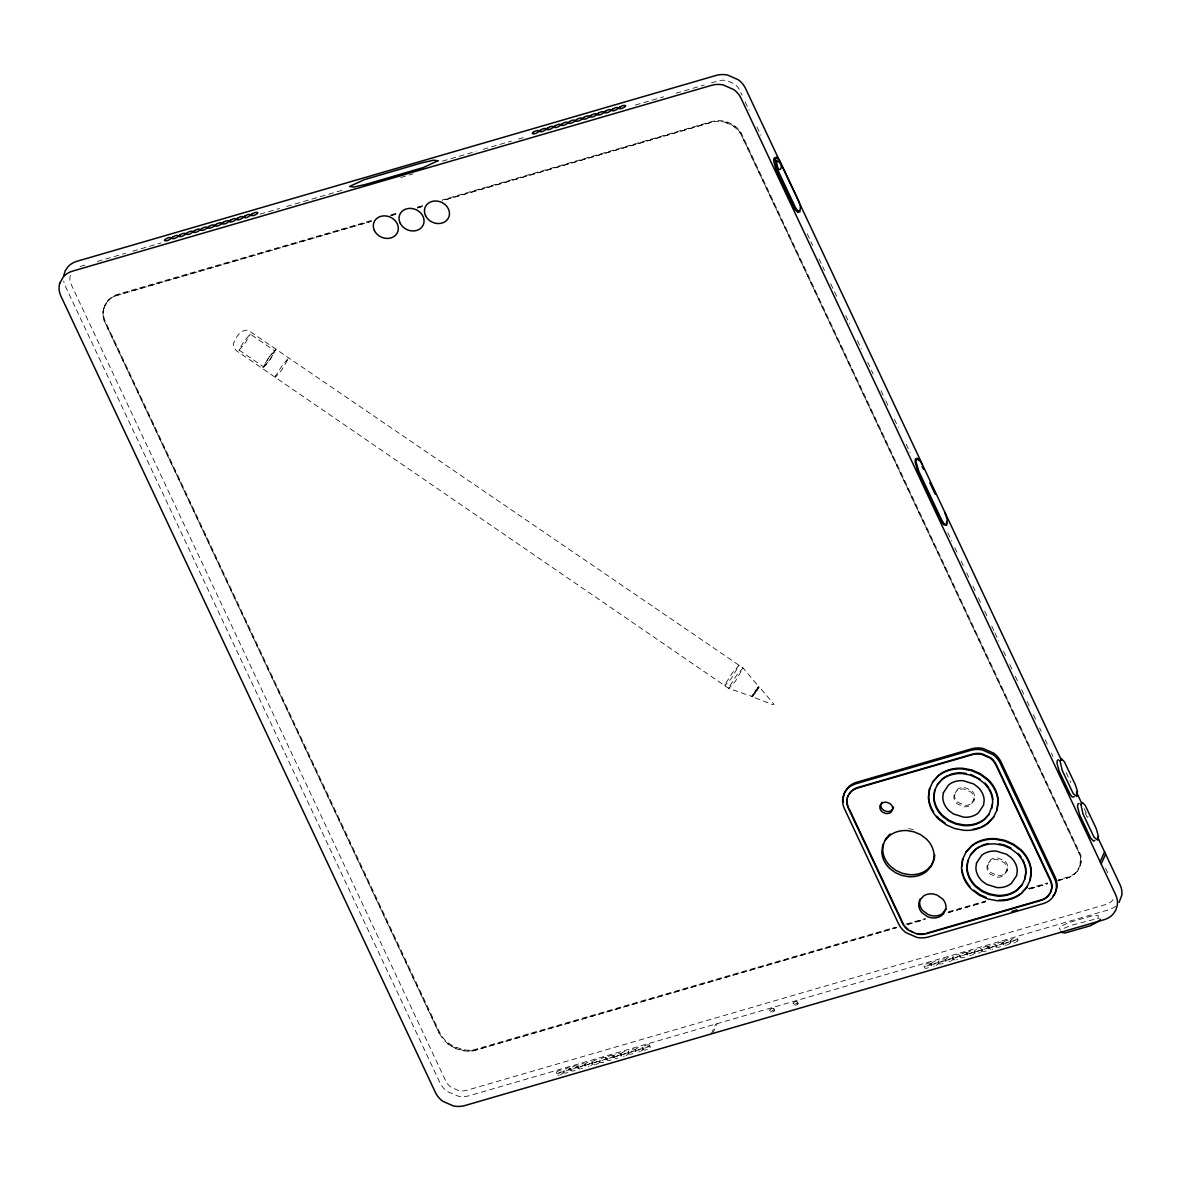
<?xml version="1.0" encoding="UTF-8"?>
<svg xmlns="http://www.w3.org/2000/svg" width="1181" height="1181" viewBox="0 0 1181 1181"><rect width="100%" height="100%" fill="white"/><g stroke="black" fill="none" stroke-linecap="round" stroke-linejoin="round"><path stroke-width="0.75" stroke-dasharray="5 3.75" d="M1080.895 862.809L1080.512 855.9L740.827 133.615C736.693 126.707 728.987 122.352 721.06 121.466A24.343 20.8 24.3 0 0 711.479 122.278L442.181 200.578M954.159 794.828L953.849 797.116A9.906 8.474 24.3 0 0 956.935 803.641L964.124 806.785A10.629 9.079 24.3 0 0 971.225 804.719L974.738 797.131A9.906 8.474 24.3 0 0 971.668 790.606L964.478 787.447A10.629 9.079 24.3 0 0 957.378 789.528L954.528 795.61A9.906 8.474 24.3 0 0 957.614 802.135L964.803 805.28A10.629 9.079 24.3 0 0 971.904 803.213L973.469 801.486M987.257 865.215L986.962 867.489A9.906 8.474 24.3 0 0 990.032 874.029L997.236 877.173A10.629 9.079 24.3 0 0 1004.322 875.106L1007.851 867.518A9.906 8.474 24.3 0 0 1004.765 860.993L997.576 857.834A10.629 9.079 24.3 0 0 990.475 859.916L987.641 865.983A9.906 8.474 24.3 0 0 990.711 872.508L997.915 875.667A10.629 9.079 24.3 0 0 1005.001 873.6L1006.581 871.873M70.373 275.365L69.989 277.151A15.84 13.537 24.3 0 0 71.2 284.518L445.783 1080.984A15.84 13.537 24.3 0 0 450.965 1087.199L458.7 1090.594A16.844 14.393 24.3 0 0 466.938 1090.27L1105.859 904.498A16.844 14.393 24.3 0 0 1112.399 900.527L1114.436 897.486M103.78 308.256L103.072 311.267A24.343 20.8 24.3 0 0 104.947 322.59L439.273 1033.464L105.065 322.31A24.343 20.8 24.3 0 1 103.205 311.002M104.12 307.518L103.529 310.263A24.343 20.8 24.3 0 0 105.389 321.586L439.716 1032.46A28.196 24.092 24.3 0 0 447.894 1042.72L453.666 1046.469L463.513 1049.732A29.968 25.613 24.3 0 0 473.684 1049.82L895.36 927.218M1080.084 866.013L1080.394 856.166L740.708 133.881C736.575 126.972 728.869 122.617 720.941 121.732M1080.202 865.747L1081.235 862.071L1080.851 855.162L741.166 132.877C737.018 125.968 729.327 121.613 721.399 120.713A24.343 20.8 24.3 0 0 711.818 121.54L442.506 199.84M755.19 691.771L752.4 696.805L772.787 704.673L773.998 704.23L759.28 686.929L753.788 693.395L756.563 689.409L757.183 690.162L754.452 693.867L755.574 691.83M756.578 689.483L755.427 691.446M103.662 308.521L108.239 300.21A25.893 22.114 24.3 0 1 118.277 294.113L371.646 220.448M1080.541 865.009L1075.611 872.611A24.668 21.081 24.3 0 1 1067.225 877.247L1058.368 879.815M105.109 304.89L104.651 305.894L106.157 303.177M371.306 221.187L117.82 295.117L371.188 221.452M711.479 122.278L442.063 200.844M447.451 1043.724L456.383 1048.89L463.055 1050.736A29.968 25.613 24.3 0 0 473.227 1050.824L896.807 927.439M711.228 1033.936L715.686 1024.075M712.748 1033.493L717.207 1023.632M974.443 799.404L973.764 800.91L974.059 798.636A9.906 8.474 24.3 0 0 970.989 792.111L963.785 788.952A10.629 9.079 24.3 0 0 956.699 791.034L955.119 792.761M1007.541 869.792L1006.862 871.298L1007.172 869.024A9.906 8.474 24.3 0 0 1004.086 862.499L996.897 859.34A10.629 9.079 24.3 0 0 989.796 861.421L988.231 863.134M1057.91 880.819L1066.886 877.985A24.668 21.081 24.3 0 0 1075.271 873.35M1077.249 871.342L1079.021 868.537M268.19 358.581C255.022 379.19 274.095 355.85 274.745 350.846L250.224 334.061L243.67 341.811L239.108 350.093L263.629 366.863M755.825 691.505L758.615 686.456L743.1 668.033L249.929 331.418L246.475 330.163C239.3 330.547 235.521 338.297 233.321 344.202L234.089 347.996L236.48 350.742L728.854 688.523L751.736 696.347L757.257 689.955M1097.946 917.873L1098.315 915.482L1094.167 915.305L1068.82 922.568L1061.084 926.317L1059.224 928.355L1060.479 930.111M269.696 356.175L262.462 368.516L270.464 359.054L275.896 349.192L269.652 356.544M106.039 303.443L107.914 300.948A25.893 22.114 24.3 0 1 117.938 294.851M271.069 354.669L274.745 350.846M1077.367 871.076L1075.153 873.615A24.668 21.081 24.3 0 1 1066.768 878.251M980.835 952.034L981.396 951.591A2.48 0.915 -25.2 0 0 981.883 950.513L980.983 948.609L979.536 948.373A4.503 1.653 -25.2 0 0 977.012 949.111L974.886 950.395A2.48 0.915 -25.2 0 0 974.399 951.473L975.299 953.377L976.746 953.613A4.503 1.653 -25.2 0 0 979.27 952.875L980.112 952.477M590.662 1065.705L591.947 1064.834A2.48 0.915 -25.2 0 0 592.434 1063.741L591.533 1061.852L590.087 1061.601A4.503 1.653 -25.2 0 0 587.562 1062.354L585.436 1063.638A2.48 0.915 -25.2 0 0 584.949 1064.716L585.85 1066.62L587.297 1066.856A4.503 1.653 -25.2 0 0 588.95 1066.458M641.15 1051.031L642.449 1050.145A2.48 0.915 -25.2 0 0 642.922 1049.068L642.036 1047.163L640.589 1046.927A4.503 1.653 -25.2 0 0 638.05 1047.665L635.924 1048.949A2.48 0.915 -25.2 0 0 635.452 1050.027L636.352 1051.931L637.799 1052.168A4.503 1.653 -25.2 0 0 640.323 1051.43M951.251 960.862L952.55 959.976A2.48 0.915 -25.2 0 0 953.023 958.898L952.137 956.994L950.675 956.758A4.503 1.653 -25.2 0 0 948.151 957.496L946.025 958.795A2.48 0.915 -25.2 0 0 945.553 959.873L946.439 961.762L947.885 962.013A4.503 1.653 -25.2 0 0 950.425 961.26M1016.177 941.98L1017.476 941.095A2.48 0.915 -25.2 0 0 1017.948 940.017L1017.062 938.127L1015.601 937.876A4.503 1.653 -25.2 0 0 1013.077 938.615L1010.951 939.914A2.48 0.915 -25.2 0 0 1010.478 940.991L1011.364 942.881L1012.811 943.132A4.503 1.653 -25.2 0 0 1015.35 942.394M1064.111 928.266L1070.252 925.594L1098.788 918.183M239.108 350.093L245.648 342.342L250.224 334.061M758.615 686.456L751.736 696.347M752.4 696.805L759.28 686.929M625.9 1055.622L628.026 1054.338A2.48 0.915 -25.2 0 0 628.499 1053.26L627.613 1051.356L626.151 1051.12A4.503 1.653 -25.2 0 0 623.627 1051.858L621.501 1053.142A2.48 0.915 -25.2 0 0 621.029 1054.234L621.915 1056.124L623.376 1056.36A4.503 1.653 -25.2 0 0 624.159 1056.213M935.987 965.468L938.113 964.168A2.48 0.915 -25.2 0 0 938.6 963.091L937.699 961.201L936.253 960.95A4.503 1.653 -25.2 0 0 933.728 961.688L931.602 962.987A2.48 0.915 -25.2 0 0 931.115 964.065L932.016 965.955L933.462 966.206A4.503 1.653 -25.2 0 0 934.26 966.058M972.066 954.971L974.192 953.687A2.48 0.915 -25.2 0 0 974.665 952.609L973.779 950.705L972.317 950.469A4.503 1.653 -25.2 0 0 969.793 951.207L967.667 952.491A2.48 0.915 -25.2 0 0 967.195 953.569L968.08 955.473L969.527 955.709A4.503 1.653 -25.2 0 0 971.181 955.311M84.899 265.09L79.585 266.64A16.844 14.393 24.3 0 0 77.71 267.319M97.285 261.488L125.599 253.265M132.685 251.199L161 242.961M260.115 214.145L279.587 208.491M286.658 206.424L343.302 189.964M442.417 161.147L476.046 151.36M483.118 149.308L511.432 141.07M518.518 139.018L525.604 136.952M635.334 105.05L663.648 96.812M676.034 93.21L704.348 84.988M711.434 82.921L718.506 80.869A16.844 14.393 24.3 0 1 726.758 80.529L734.493 83.94A15.84 13.537 24.3 0 1 739.675 90.155L742.022 95.159M400.743 177.519L412.951 173.961M391.132 214.78L396.447 213.23M417.705 207.044L423.019 205.509M390.793 215.518L397.879 213.451M417.365 207.782L422.68 206.247M390.675 215.783L397.761 213.717M417.247 208.048L422.562 206.513M905.989 924.118L925.491 918.464M948.52 911.762L985.722 900.941M1028.252 888.584L1047.739 882.916M907.436 924.354L925.151 919.202M948.181 912.5L985.397 901.679M1029.684 888.806L1047.399 883.654M1058.028 880.554L1066.886 877.985M473.227 1050.824L896.689 927.705M907.318 924.62L925.033 919.468M948.063 912.765L985.279 901.944M1029.566 889.072L1047.281 883.919M955.104 959.917L953.658 959.666L952.757 957.776A2.48 0.915 -25.2 0 1 953.244 956.684L955.37 955.399A4.503 1.653 -25.2 0 1 957.894 954.661L959.341 954.898L960.242 956.802A2.48 0.915 -25.2 0 1 959.754 957.88L957.629 959.164A4.503 1.653 -25.2 0 1 956.758 959.503M940.681 964.109L939.22 963.858L938.334 961.969A2.48 0.915 -25.2 0 1 938.806 960.891L940.932 959.592A4.503 1.653 -25.2 0 1 943.471 958.854L944.918 959.105L945.804 960.994A2.48 0.915 -25.2 0 1 945.331 962.072L943.206 963.371A4.503 1.653 -25.2 0 1 941.464 963.962M630.58 1054.264L629.133 1054.028L628.233 1052.123A2.48 0.915 -25.2 0 1 628.72 1051.046L630.846 1049.761A4.503 1.653 -25.2 0 1 633.37 1049.023L634.817 1049.259L635.718 1051.164A2.48 0.915 -25.2 0 1 635.23 1052.241L633.105 1053.526A4.503 1.653 -25.2 0 1 631.377 1054.116M580.078 1068.953L578.631 1068.716L577.745 1066.812A2.48 0.915 -25.2 0 1 578.218 1065.734L580.343 1064.45A4.503 1.653 -25.2 0 1 582.868 1063.712L584.329 1063.948L585.215 1065.838A2.48 0.915 -25.2 0 1 584.743 1066.93L582.617 1068.215A4.503 1.653 -25.2 0 1 580.875 1068.805M990.505 949.45L988.837 947.28A2.48 0.915 -25.2 0 1 989.309 946.202L991.435 944.918A4.503 1.653 -25.2 0 1 993.959 944.18L995.421 944.416L996.306 946.306A2.48 0.915 -25.2 0 1 995.834 947.398L993.708 948.683A4.503 1.653 -25.2 0 1 991.966 949.273M615.493 1058.501L613.81 1056.331A2.48 0.915 -25.2 0 1 614.282 1055.238L616.408 1053.954A4.503 1.653 -25.2 0 1 618.947 1053.216L620.394 1053.452L621.28 1055.356A2.48 0.915 -25.2 0 1 620.807 1056.434L618.682 1057.718A4.503 1.653 -25.2 0 1 616.157 1058.471M908.425 828.604L913.503 829.579M1017.948 940.017L1016.501 939.781A4.503 1.653 -25.2 0 0 1013.977 940.519L1011.851 941.803A2.48 0.915 -25.2 0 0 1011.364 942.881M1007.26 944.83A4.503 1.653 -25.2 0 0 1008.131 944.49L1010.257 943.206A2.48 0.915 -25.2 0 0 1010.729 942.113L1009.844 940.224L1008.397 939.973A4.503 1.653 -25.2 0 0 1005.858 940.726L1003.732 942.01A2.48 0.915 -25.2 0 0 1003.26 943.088L1004.16 944.992L1005.607 945.228A4.503 1.653 -25.2 0 0 1006.389 945.08M1010.478 940.991L1011.925 941.227A4.503 1.653 -25.2 0 0 1014.449 940.489L1016.575 939.205A2.48 0.915 -25.2 0 0 1017.062 938.127M1010.729 942.113L1009.283 941.877A4.503 1.653 -25.2 0 0 1006.758 942.615L1004.632 943.899A2.48 0.915 -25.2 0 0 1004.16 944.992M1002.625 942.32L1001.178 942.084A4.503 1.653 -25.2 0 0 998.654 942.822L996.528 944.106A2.48 0.915 -25.2 0 0 996.041 945.184L996.941 947.088L998.388 947.324A4.503 1.653 -25.2 0 0 1000.912 946.586L1003.038 945.302A2.48 0.915 -25.2 0 0 1003.525 944.21L1002.625 942.32A2.48 0.915 -25.2 0 1 1002.152 943.398L1000.027 944.682A4.503 1.653 -25.2 0 1 997.502 945.42L996.041 945.184M1003.26 943.088L1004.706 943.324A4.503 1.653 -25.2 0 0 1007.245 942.586L1009.371 941.301A2.48 0.915 -25.2 0 0 1009.844 940.224M1003.525 944.21L1002.064 943.973A4.503 1.653 -25.2 0 0 999.539 944.711L997.414 945.996A2.48 0.915 -25.2 0 0 996.941 947.088M996.306 946.306L994.86 946.07A4.503 1.653 -25.2 0 0 992.32 946.808L990.209 948.092A2.48 0.915 -25.2 0 0 989.722 949.184M988.202 946.512L986.755 946.276A4.503 1.653 -25.2 0 0 984.216 947.014L982.09 948.299A2.48 0.915 -25.2 0 0 981.618 949.376L982.518 951.281L983.965 951.517A4.503 1.653 -25.2 0 0 986.489 950.779L988.615 949.494A2.48 0.915 -25.2 0 0 989.088 948.417L988.202 946.512A2.48 0.915 -25.2 0 1 987.729 947.59L985.604 948.889A4.503 1.653 -25.2 0 1 983.064 949.627L981.618 949.376M988.837 947.28L990.283 947.531A4.503 1.653 -25.2 0 0 992.808 946.778L994.933 945.494A2.48 0.915 -25.2 0 0 995.421 944.416M989.088 948.417L987.641 948.166A4.503 1.653 -25.2 0 0 985.116 948.904L982.991 950.203A2.48 0.915 -25.2 0 0 982.518 951.281M981.883 950.513L980.422 950.262A4.503 1.653 -25.2 0 0 977.898 951L975.772 952.299A2.48 0.915 -25.2 0 0 975.299 953.377M974.399 951.473L975.86 951.724A4.503 1.653 -25.2 0 0 978.385 950.985L980.51 949.686A2.48 0.915 -25.2 0 0 980.983 948.609M974.665 952.609L973.218 952.358A4.503 1.653 -25.2 0 0 970.679 953.111L968.568 954.396A2.48 0.915 -25.2 0 0 968.08 955.473M966.56 952.801L965.113 952.565A4.503 1.653 -25.2 0 0 962.574 953.303L960.448 954.588A2.48 0.915 -25.2 0 0 959.976 955.68L960.876 957.57L962.323 957.806A4.503 1.653 -25.2 0 0 964.847 957.068L966.973 955.783A2.48 0.915 -25.2 0 0 967.446 954.706L966.56 952.801A2.48 0.915 -25.2 0 1 966.088 953.894L963.962 955.178A4.503 1.653 -25.2 0 1 961.423 955.916L959.976 955.68M967.195 953.569L968.641 953.82A4.503 1.653 -25.2 0 0 971.166 953.082L973.292 951.783A2.48 0.915 -25.2 0 0 973.779 950.705M967.446 954.706L965.999 954.455A4.503 1.653 -25.2 0 0 963.475 955.208L961.349 956.492A2.48 0.915 -25.2 0 0 960.876 957.57M960.242 956.802L958.78 956.566A4.503 1.653 -25.2 0 0 956.256 957.304L954.13 958.588A2.48 0.915 -25.2 0 0 953.658 959.666M952.757 957.776L954.218 958.012A4.503 1.653 -25.2 0 0 956.743 957.274L958.869 955.99A2.48 0.915 -25.2 0 0 959.341 954.898M953.023 958.898L951.576 958.662A4.503 1.653 -25.2 0 0 949.037 959.4L946.911 960.684A2.48 0.915 -25.2 0 0 946.439 961.762M945.553 959.873L947 960.109A4.503 1.653 -25.2 0 0 949.524 959.371L951.65 958.086A2.48 0.915 -25.2 0 0 952.137 956.994M945.804 960.994L944.357 960.758A4.503 1.653 -25.2 0 0 941.833 961.496L939.707 962.781A2.48 0.915 -25.2 0 0 939.235 963.858M938.334 961.969L939.781 962.205A4.503 1.653 -25.2 0 0 942.32 961.467L944.446 960.183A2.48 0.915 -25.2 0 0 944.918 959.105M938.6 963.091L937.138 962.855A4.503 1.653 -25.2 0 0 934.614 963.593L932.488 964.877A2.48 0.915 -25.2 0 0 932.016 965.955M930.495 963.297L929.034 963.046A4.503 1.653 -25.2 0 0 926.509 963.799L924.383 965.084A2.48 0.915 -25.2 0 0 923.911 966.161L924.797 968.066L926.244 968.302A4.503 1.653 -25.2 0 0 928.783 967.564L930.908 966.265A2.48 0.915 -25.2 0 0 931.381 965.187L930.495 963.297A2.48 0.915 -25.2 0 1 930.008 964.375L927.882 965.659A4.503 1.653 -25.2 0 1 925.358 966.398L923.911 966.161M931.115 964.065L932.577 964.301A4.503 1.653 -25.2 0 0 935.101 963.563L937.227 962.279A2.48 0.915 -25.2 0 0 937.699 961.201M931.381 965.187L929.934 964.951A4.503 1.653 -25.2 0 0 927.395 965.689L925.269 966.973A2.48 0.915 -25.2 0 0 924.797 968.066M649.255 1045.067L647.793 1044.831A4.503 1.653 -25.2 0 0 645.269 1045.569L643.143 1046.853A2.48 0.915 -25.2 0 0 642.671 1047.931L643.556 1049.835L645.018 1050.071A4.503 1.653 -25.2 0 0 647.542 1049.333L649.668 1048.049A2.48 0.915 -25.2 0 0 650.14 1046.971L649.255 1045.067A2.48 0.915 -25.2 0 1 648.768 1046.145L646.642 1047.444A4.503 1.653 -25.2 0 1 644.117 1048.182L642.671 1047.931M650.14 1046.971L648.694 1046.72A4.503 1.653 -25.2 0 0 646.169 1047.458L644.044 1048.758A2.48 0.915 -25.2 0 0 643.556 1049.835M642.922 1049.068L641.475 1048.817A4.503 1.653 -25.2 0 0 638.951 1049.555L636.825 1050.854A2.48 0.915 -25.2 0 0 636.352 1051.931M635.452 1050.027L636.899 1050.278A4.503 1.653 -25.2 0 0 639.438 1049.54L641.563 1048.241A2.48 0.915 -25.2 0 0 642.036 1047.163M635.718 1051.164L634.256 1050.913A4.503 1.653 -25.2 0 0 631.732 1051.666L629.606 1052.95A2.48 0.915 -25.2 0 0 629.133 1054.028M628.233 1052.123L629.694 1052.374A4.503 1.653 -25.2 0 0 632.219 1051.636L634.345 1050.337A2.48 0.915 -25.2 0 0 634.817 1049.259M628.499 1053.26L627.052 1053.009A4.503 1.653 -25.2 0 0 624.528 1053.762L622.402 1055.046A2.48 0.915 -25.2 0 0 621.915 1056.124M621.029 1054.234L622.476 1054.471A4.503 1.653 -25.2 0 0 625 1053.732L627.126 1052.448A2.48 0.915 -25.2 0 0 627.613 1051.356M621.28 1055.356L619.833 1055.12A4.503 1.653 -25.2 0 0 617.309 1055.858L615.183 1057.143A2.48 0.915 -25.2 0 0 614.711 1058.22M613.175 1055.563L611.728 1055.312A4.503 1.653 -25.2 0 0 609.204 1056.05L607.078 1057.349A2.48 0.915 -25.2 0 0 606.591 1058.427L607.492 1060.317L608.938 1060.568A4.503 1.653 -25.2 0 0 611.463 1059.815L613.589 1058.53A2.48 0.915 -25.2 0 0 614.076 1057.453L613.175 1055.563A2.48 0.915 -25.2 0 1 612.703 1056.641L610.577 1057.925A4.503 1.653 -25.2 0 1 608.053 1058.663L606.591 1058.427M613.81 1056.331L615.257 1056.567A4.503 1.653 -25.2 0 0 617.796 1055.829L619.922 1054.544A2.48 0.915 -25.2 0 0 620.394 1053.452M614.076 1057.453L612.614 1057.216A4.503 1.653 -25.2 0 0 610.09 1057.955L607.964 1059.239A2.48 0.915 -25.2 0 0 607.492 1060.317M605.971 1057.659L604.51 1057.408A4.503 1.653 -25.2 0 0 601.985 1058.146L599.859 1059.446A2.48 0.915 -25.2 0 0 599.387 1060.523L600.273 1062.413L601.72 1062.664A4.503 1.653 -25.2 0 0 604.259 1061.926L606.384 1060.627A2.48 0.915 -25.2 0 0 606.857 1059.549L605.971 1057.659A2.48 0.915 -25.2 0 1 605.484 1058.737L603.358 1060.021A4.503 1.653 -25.2 0 1 600.834 1060.759L599.387 1060.523M606.857 1059.549L605.41 1059.313A4.503 1.653 -25.2 0 0 602.886 1060.051L600.76 1061.335A2.48 0.915 -25.2 0 0 600.273 1062.413M596.169 1064.361A4.503 1.653 -25.2 0 0 597.04 1064.022L599.166 1062.723A2.48 0.915 -25.2 0 0 599.638 1061.645L598.752 1059.756L597.306 1059.505A4.503 1.653 -25.2 0 0 594.766 1060.243L592.641 1061.542A2.48 0.915 -25.2 0 0 592.168 1062.62L593.069 1064.509L594.515 1064.76A4.503 1.653 -25.2 0 0 595.298 1064.612M599.638 1061.645L598.191 1061.409A4.503 1.653 -25.2 0 0 595.667 1062.147L593.541 1063.431A2.48 0.915 -25.2 0 0 593.069 1064.509M592.168 1062.62L593.615 1062.856A4.503 1.653 -25.2 0 0 596.154 1062.118L598.28 1060.833A2.48 0.915 -25.2 0 0 598.752 1059.756M592.434 1063.741L590.972 1063.505A4.503 1.653 -25.2 0 0 588.448 1064.243L586.322 1065.528A2.48 0.915 -25.2 0 0 585.85 1066.62M584.949 1064.716L586.411 1064.952A4.503 1.653 -25.2 0 0 588.935 1064.214L591.061 1062.93A2.48 0.915 -25.2 0 0 591.533 1061.852M585.215 1065.838L583.768 1065.602A4.503 1.653 -25.2 0 0 581.244 1066.34L579.118 1067.624A2.48 0.915 -25.2 0 0 578.631 1068.716M577.11 1066.044L575.664 1065.808A4.503 1.653 -25.2 0 0 573.125 1066.546L570.999 1067.831A2.48 0.915 -25.2 0 0 570.526 1068.908L571.427 1070.813L572.874 1071.049A4.503 1.653 -25.2 0 0 575.398 1070.311L577.524 1069.026A2.48 0.915 -25.2 0 0 577.996 1067.934L577.11 1066.044A2.48 0.915 -25.2 0 1 576.638 1067.122L574.512 1068.406A4.503 1.653 -25.2 0 1 571.973 1069.159L570.526 1068.908M577.745 1066.812L579.192 1067.048A4.503 1.653 -25.2 0 0 581.716 1066.31L583.842 1065.026A2.48 0.915 -25.2 0 0 584.329 1063.948M577.996 1067.934L576.549 1067.698A4.503 1.653 -25.2 0 0 574.025 1068.436L571.899 1069.72A2.48 0.915 -25.2 0 0 571.427 1070.813M569.892 1068.141L568.445 1067.904A4.503 1.653 -25.2 0 0 565.92 1068.643L563.795 1069.927A2.48 0.915 -25.2 0 0 563.307 1071.005L564.208 1072.909L565.655 1073.145A4.503 1.653 -25.2 0 0 568.179 1072.407L570.305 1071.123A2.48 0.915 -25.2 0 0 570.792 1070.045L569.892 1068.141A2.48 0.915 -25.2 0 1 569.419 1069.218L567.293 1070.517A4.503 1.653 -25.2 0 1 564.769 1071.256L563.307 1071.005M570.792 1070.045L569.331 1069.794A4.503 1.653 -25.2 0 0 566.806 1070.532L564.68 1071.831A2.48 0.915 -25.2 0 0 564.208 1072.909M560.089 1074.843A4.503 1.653 -25.2 0 0 560.975 1074.503L563.101 1073.219A2.48 0.915 -25.2 0 0 563.573 1072.141L562.687 1070.237L561.226 1070.001A4.503 1.653 -25.2 0 0 558.702 1070.739L556.576 1072.023A2.48 0.915 -25.2 0 0 556.103 1073.101L556.989 1075.005L558.436 1075.241A4.503 1.653 -25.2 0 0 559.233 1075.094M563.573 1072.141L562.126 1071.89A4.503 1.653 -25.2 0 0 559.587 1072.628L557.476 1073.928A2.48 0.915 -25.2 0 0 556.989 1075.005M556.103 1073.101L557.55 1073.352A4.503 1.653 -25.2 0 0 560.074 1072.614L562.2 1071.315A2.48 0.915 -25.2 0 0 562.687 1070.237M797.293 1001.606L796.437 1001.414A2.849 1.048 -25.2 0 0 794.843 1001.857L793.056 1003.171L794.828 1005.459A2.849 1.048 -25.2 0 0 796.422 1005.016C799.567 1004.337 797.603 1000.13 795.536 1003.127A2.849 1.048 -25.2 0 1 793.942 1003.555L793.086 1003.363M798.194 1003.496L797.323 1003.304A2.849 1.048 -25.2 0 0 795.743 1003.747L793.972 1005.267M773.85 1008.456L772.994 1008.264A2.849 1.048 -25.2 0 0 771.4 1008.707L769.628 1010.021L771.4 1012.309A2.849 1.048 -25.2 0 0 772.979 1011.866C776.138 1011.187 774.16 1006.98 772.094 1009.976A2.849 1.048 -25.2 0 1 770.499 1010.405L769.643 1010.213M774.751 1010.346L773.895 1010.154A2.849 1.048 -25.2 0 0 772.3 1010.596L770.529 1012.117M1084.202 808.557L1088.114 816.898M1066.207 772.669L1070.857 782.575M1085.206 813.074L1087.524 818.02M745.167 101.846L749.094 110.187M756.947 126.884L760.874 135.239M807.199 233.749L812.705 245.441M818.979 258.801L824.471 270.479M830.76 283.839L837.831 298.867M845.685 315.563L849.611 323.919M857.465 340.615L861.392 348.956M867.666 362.316L873.172 374.008M881.011 390.704L884.938 399.06M885.735 400.728L888.082 405.733M894.371 419.093L898.298 427.433M906.152 444.145L910.079 452.485M947.767 532.631L951.694 540.987M954.838 547.659L957.186 552.678M961.113 561.019L963.475 566.024M966.619 572.711L968.966 577.716M972.893 586.071L975.255 591.076M978.399 597.748L980.747 602.768M984.674 611.108L987.036 616.128M991.745 626.137L994.092 631.156M994.889 632.824L998.816 641.165M1003.525 651.189L1005.872 656.193M1009.799 664.549L1012.161 669.553M1015.306 676.226L1017.653 681.245M1021.58 689.586L1023.942 694.605M1027.086 701.278L1029.433 706.282M1033.36 714.638L1035.722 719.642M1039.649 727.998L1041.214 731.334M1045.141 739.69L1047.503 744.694M1051.43 753.035L1052.994 756.386M1105.608 868.256L1107.97 873.261M1115.617 906.152A23.531 20.107 24.3 0 1 1108.398 909.887L469.477 1095.658A23.531 20.107 24.3 0 1 457.962 1096.116L447.156 1091.377A22.129 18.911 24.3 0 1 439.923 1082.697L65.354 286.215A22.129 18.911 24.3 0 1 63.744 281.108M473.345 1050.559A29.968 25.613 24.3 0 1 463.188 1050.47L453.327 1047.207L447.569 1043.458A28.196 24.092 24.3 0 1 439.391 1033.198M107.796 301.214A25.893 22.114 24.3 0 1 117.82 295.117M275.586 375.927L275.321 377.315L281.536 370.332L288.755 357.991L282.539 364.973L275.586 375.927M725.119 684.301L724.839 685.777L731.438 678.381L739.099 665.287L732.515 672.683L725.119 684.301M729.12 687.047L728.854 688.523L735.438 681.127L743.1 668.033L736.516 675.429L729.12 687.047"/><path stroke-width="1.5" d="M883.536 843.765L882.753 849.656A25.598 21.878 24.3 0 0 890.71 866.529L896.187 870.589L902.52 873.364L909.296 874.663A27.443 23.443 24.3 0 0 927.631 869.305L931.691 864.846L934.186 859.488L934.776 855.074M929.727 788.495L928.694 796.348A34.101 29.141 24.3 0 0 933.64 812.026M934.88 790.059L933.994 796.717A28.92 24.712 24.3 0 0 942.984 815.761L949.17 820.352L956.33 823.482L963.976 824.943A30.986 26.484 24.3 0 0 984.674 818.905L989.265 813.871M961.792 866.721L962.84 858.882M967.977 860.447L967.091 867.09A28.92 24.712 24.3 0 0 976.082 886.134L982.267 890.74L989.427 893.869L997.074 895.331A30.986 26.484 24.3 0 0 1017.771 889.278L1022.362 884.244M991.774 808.498L992.66 801.84A28.92 24.712 24.3 0 0 983.67 782.796L977.484 778.205L970.324 775.076L962.677 773.599A30.986 26.484 24.3 0 0 941.98 779.652L937.389 784.686M992.527 804.482L988.955 814.55L984.363 819.584A30.986 26.484 24.3 0 1 963.666 825.622L956.02 824.161L948.86 821.031L942.674 816.44A28.92 24.712 24.3 0 1 933.684 797.396L934.57 790.739L937.699 784.007M996.912 810.092L997.945 802.239A34.101 29.141 24.3 0 0 987.346 779.785L980.053 774.367L971.609 770.662L962.589 768.949A36.552 31.237 24.3 0 0 938.172 776.079L932.769 782.014M1024.887 878.885L1025.758 872.228A28.92 24.712 24.3 0 0 1016.782 853.184L1010.596 848.593L1003.437 845.448L995.79 843.987A30.986 26.484 24.3 0 0 975.078 850.04L970.502 855.074M1026.068 871.548L1025.182 878.206L1022.052 884.923L1017.476 889.957A30.986 26.484 24.3 0 1 996.764 896.01L989.117 894.548L981.957 891.419L975.772 886.813A28.92 24.712 24.3 0 1 966.796 867.769L967.667 861.126L970.797 854.394L975.388 849.36A30.986 26.484 24.3 0 1 979.802 846.452M1030.009 880.465L1031.043 872.626A34.101 29.141 24.3 0 0 1020.458 850.172L1013.15 844.755L1004.721 841.049L995.701 839.322A36.552 31.237 24.3 0 0 971.284 846.452L965.866 852.387M1100.042 919.925L1100.175 919.113M63.656 275.926L65.088 271.054L67.937 266.788A23.531 20.107 24.3 0 1 77.06 261.252L715.981 75.481A23.531 20.107 24.3 0 1 727.481 75.008L738.302 79.762A22.129 18.911 24.3 0 1 745.536 88.442L1061.468 760.224M847.574 797.219L846.91 799.758A17.73 15.146 24.3 0 0 848.268 807.996L902.402 923.084A18.099 15.471 24.3 0 0 908.307 930.185L917.15 934.068A19.25 16.445 24.3 0 0 926.568 933.699L1040.845 900.468A18.866 16.121 24.3 0 0 1048.167 896.025L1050.691 892.083M1051.164 890.71L1051.592 888.702A17.73 15.146 24.3 0 0 1050.234 880.465L995.967 765.052A17.73 15.146 24.3 0 0 990.165 758.099L981.5 754.29A18.866 16.121 24.3 0 0 972.288 754.659L857.657 787.993A18.866 16.121 24.3 0 0 850.35 792.436L849.065 794.06M1055.74 891.522L1056.272 889.027A22.129 18.911 24.3 0 0 1054.574 878.738L1000.292 763.339A22.129 18.911 24.3 0 0 993.073 754.659L982.252 749.905A23.531 20.107 24.3 0 0 970.752 750.363L856.122 783.697A23.531 20.107 24.3 0 0 846.998 789.233L844.149 793.484L842.717 798.371A22.129 18.911 24.3 0 0 844.415 808.66L898.534 923.749A22.498 19.221 24.3 0 0 905.886 932.577L916.884 937.404A23.93 20.446 24.3 0 0 928.576 936.932L1042.867 903.701A23.531 20.107 24.3 0 0 1051.991 898.165L1054.84 893.914L1056.936 887.551A22.129 18.911 24.3 0 0 1055.238 877.262L1000.971 761.863A22.129 18.911 24.3 0 0 993.738 753.183L982.917 748.429A23.531 20.107 24.3 0 0 971.417 748.887L856.786 782.221A23.531 20.107 24.3 0 0 847.663 787.757L844.814 792.008L843.382 796.895A22.129 18.911 24.3 0 0 843.47 802.061M799.375 210.528L797.854 212.403L795.02 209.524L775.887 169.075L773.658 160.956L773.983 158.254L775.223 157.516M893.559 806.963L892.423 809.605A6.717 5.743 24.3 0 1 886.606 811.45L883.491 810.166A6.304 5.388 24.3 0 1 880.805 804.807L881.941 802.165M920.457 898.608L919.689 901.59A13.39 11.441 24.3 0 0 922.804 910.654L928.576 914.758L932.06 915.747A14.334 12.253 24.3 0 0 942.025 913.902L946.084 909.178M847.338 797.751L848.298 795.315M1050.44 892.615L1051.828 888.171A17.73 15.146 24.3 0 0 1050.47 879.934L996.203 764.52A17.73 15.146 24.3 0 0 990.416 757.567L981.736 753.758A18.866 16.121 24.3 0 0 972.524 754.128L857.893 787.461A18.866 16.121 24.3 0 0 850.586 791.905L848.061 795.846M1100.131 861.761L1104.575 851.9M1101.164 863.975L1105.623 854.114M1055.504 892.437L1052.655 896.689M1119.116 902.314L1121.802 895.213A22.129 18.911 24.3 0 0 1120.105 884.923L1097.518 836.901M1049.673 893.869L1048.403 895.493A18.866 16.121 24.3 0 1 1041.096 899.937L926.805 933.167M1074.326 796.703L1072.2 796.983L1070.237 794.562L1059.195 771.311L1056.98 763.192L1057.29 760.49L1058.545 759.752M1094.876 840.4L1093.621 841.138L1090.786 838.259L1079.744 815.008L1077.53 806.889L1077.84 804.187L1079.094 803.449M946.335 524.969L943.914 524.866L941.582 521.722L918.006 471.854L915.127 462.155L915.378 459.129L916.766 458.538M890.09 833.948L886.03 838.407L882.62 845.773L881.853 851.663A25.598 21.878 24.3 0 0 889.795 868.537L895.272 872.597L901.62 875.372L908.396 876.671A27.443 23.443 24.3 0 0 926.716 871.312L930.776 866.854L933.285 861.495L934.053 855.605A25.598 21.878 24.3 0 0 926.111 838.746L920.634 834.687L914.286 831.911L907.525 830.612A27.443 23.443 24.3 0 0 889.19 835.956L885.13 840.414M938.851 782.752L942.29 778.973A30.986 26.484 24.3 0 1 948.313 775.297M993.871 816.573L988.467 822.507A36.552 31.237 24.3 0 1 981.352 826.833M1021.565 892.895L1026.968 886.961M1099.363 920.9L1090.462 925.712L1065.114 932.99L1060.523 932.208M1011.881 911.437L1017.151 909.901M962.987 772.92L966.043 773.511M999.156 843.898L1002.211 844.474M970.634 774.396L980.274 779.357M1003.732 844.769L1010.892 847.914M986.445 897.56L979.684 894.608L973.853 890.267M910.566 930.982L912.736 932.089M171.156 237.721L169.695 237.484A4.503 1.653 -25.2 0 0 167.171 238.222L165.045 239.507A2.48 0.915 -25.2 0 0 164.572 240.599L166.019 240.835A4.503 1.653 -25.2 0 0 168.543 240.097L170.669 238.813A2.48 0.915 -25.2 0 0 171.156 237.721M945.125 823.127L939.294 818.802A34.101 29.141 24.3 0 1 936.813 816.233M776.094 157.988L777.068 158.963M917.799 459.232L918.936 460.546M922.213 464.34L918.7 458.966L916.855 458.243L916.043 461.889L918.921 471.588L941.316 519.227L943.678 523.286L946.675 525.324L947.147 519.463L944.608 511.964M1076.363 791.89L1081.84 803.552M922.066 466.244L923.616 469.536M929.787 482.675L935.204 494.16M849.301 809.133L902.638 922.553A18.099 15.471 24.3 0 0 903.731 924.531M946.586 521.928L946.616 523.714M848.504 807.464A17.73 15.146 24.3 0 1 847.161 799.227M908.543 929.654A18.099 15.471 24.3 0 1 905.104 926.406M924.546 933.669A19.25 16.445 24.3 0 1 917.401 933.536M1018.155 853.568A28.92 24.712 24.3 0 1 1021.048 857.022M1022.805 859.798A28.92 24.712 24.3 0 1 1024.34 863.075M1024.931 864.743A28.92 24.712 24.3 0 1 1025.964 869.851M981.411 845.685A30.986 26.484 24.3 0 1 988.482 843.618M1020.266 893.899A36.552 31.237 24.3 0 1 998.964 900.114M969.911 886.621A34.101 29.141 24.3 0 1 963.681 876.332M963.135 874.752A34.101 29.141 24.3 0 1 962.043 869.939M979.772 827.482A36.552 31.237 24.3 0 1 973.026 829.269M949.996 774.633A30.986 26.484 24.3 0 1 961.452 772.846M985.057 783.18A28.92 24.712 24.3 0 1 988.763 787.86M989.708 789.425A28.92 24.712 24.3 0 1 992.867 799.463M775.002 159.007L777.187 168.691L795.374 207.354L798.282 211.576L799.877 211.93L800.482 206.69L798.489 200.445L779.357 160.026L776.522 157.147L775.002 159.007M1060.036 760.756L1062.221 770.44L1073.263 793.691L1076.821 796.466L1077.426 791.226L1075.433 784.981L1064.391 761.76L1061.557 758.881L1060.036 760.756M1080.851 804.364L1083.051 814.049L1094.093 837.299L1097.651 840.09L1098.492 836.724L1096.248 828.604L1085.221 805.368L1082.387 802.49L1080.851 804.364M929.432 789.144L928.399 796.998A34.101 29.141 24.3 0 0 938.998 819.452L946.291 824.869L954.735 828.56L963.755 830.287A36.552 31.237 24.3 0 0 988.172 823.157L993.575 817.222L997.207 809.443L998.24 801.589A34.101 29.141 24.3 0 0 987.641 779.135L980.348 773.717L971.904 770.012L962.884 768.3A36.552 31.237 24.3 0 0 938.467 775.43L933.064 781.364L929.432 789.144M943.398 792.702L942.792 797.382A20.298 17.346 24.3 0 0 949.096 810.742L953.436 813.96L963.829 817.193A21.745 18.586 24.3 0 0 978.355 812.941L983.552 805.162L984.172 800.497A20.298 17.346 24.3 0 0 977.868 787.137L973.528 783.904L963.135 780.685A21.745 18.586 24.3 0 0 948.609 784.922L943.398 792.702M962.545 859.532L961.511 867.371A34.101 29.141 24.3 0 0 972.096 889.839L979.389 895.257L987.833 898.948L996.853 900.675A36.552 31.237 24.3 0 0 1021.27 893.545L1026.673 887.61L1030.304 879.815L1031.338 871.977A34.101 29.141 24.3 0 0 1020.738 849.523L1013.446 844.105L1005.001 840.4L995.982 838.672A36.552 31.237 24.3 0 0 971.579 845.803L966.161 851.737L962.545 859.532M976.51 863.09L975.89 867.755A20.298 17.346 24.3 0 0 982.193 881.129L986.534 884.348L996.926 887.581A21.745 18.586 24.3 0 0 1011.453 883.329L1016.664 875.549L1017.269 870.884A20.298 17.346 24.3 0 0 1010.966 857.524L1006.625 854.291L996.233 851.073A21.745 18.586 24.3 0 0 981.706 855.31L976.51 863.09M776.567 160.823C777.777 178.641 786.516 164.174 776.567 160.823M59.729 283.292L59.198 285.787A22.129 18.911 24.3 0 0 60.895 296.077L435.464 1092.558A22.129 18.911 24.3 0 0 442.698 1101.238L453.519 1105.977A23.531 20.107 24.3 0 0 465.019 1105.519L1103.94 919.748A23.531 20.107 24.3 0 0 1113.063 914.212L1115.912 909.946L1117.344 905.074A22.129 18.911 24.3 0 0 1115.661 894.785L741.077 98.318A22.129 18.911 24.3 0 0 733.844 89.638L723.038 84.884A23.531 20.107 24.3 0 0 711.523 85.342L72.602 271.113A23.531 20.107 24.3 0 0 63.479 276.649L59.729 283.292M880.258 805.412L879.889 806.815A6.304 5.388 24.3 0 0 882.591 812.174L885.706 813.458A6.717 5.743 24.3 0 0 891.522 811.613L892.659 808.97A6.304 5.388 24.3 0 0 889.957 803.611L886.842 802.327A6.717 5.743 24.3 0 0 881.041 804.172L880.258 805.412M919.556 900.616L918.774 903.598A13.39 11.441 24.3 0 0 921.889 912.662L927.676 916.766L931.145 917.755A14.334 12.253 24.3 0 0 941.109 915.91L943.53 913.828L945.951 908.204A13.39 11.441 24.3 0 0 942.837 899.14L937.064 895.036L933.581 894.047A14.334 12.253 24.3 0 0 923.616 895.892L919.556 900.616M437.959 160.778L423.285 167.554L366.199 184.251L353.872 187.07L349.561 186.465L364.25 179.689L421.277 163.008L433.634 160.188L437.959 160.778M172.839 236.968L172.264 237.411A2.48 0.915 -25.2 0 0 171.791 238.488L173.238 238.739A4.503 1.653 -25.2 0 0 175.762 238.001L177.888 236.702A2.48 0.915 -25.2 0 0 178.361 235.624L176.914 235.388A4.503 1.653 -25.2 0 0 174.389 236.126L172.839 236.968M180.043 234.871L179.482 235.314A2.48 0.915 -25.2 0 0 178.995 236.392L180.457 236.643A4.503 1.653 -25.2 0 0 182.981 235.905L185.107 234.606A2.48 0.915 -25.2 0 0 185.579 233.528L184.133 233.292A4.503 1.653 -25.2 0 0 181.608 234.03L180.043 234.871M187.262 232.775L186.687 233.218A2.48 0.915 -25.2 0 0 186.214 234.296L187.661 234.547A4.503 1.653 -25.2 0 0 190.185 233.808L192.311 232.509A2.48 0.915 -25.2 0 0 192.798 231.432L191.352 231.196A4.503 1.653 -25.2 0 0 188.812 231.934L187.262 232.775M194.481 230.679L193.905 231.122A2.48 0.915 -25.2 0 0 193.433 232.199L194.88 232.45A4.503 1.653 -25.2 0 0 197.404 231.697L199.53 230.413A2.48 0.915 -25.2 0 0 200.002 229.335L198.556 229.099A4.503 1.653 -25.2 0 0 196.031 229.837L194.481 230.679M201.685 228.583L201.124 229.025A2.48 0.915 -25.2 0 0 200.637 230.103L202.099 230.339A4.503 1.653 -25.2 0 0 204.623 229.601L206.749 228.317A2.48 0.915 -25.2 0 0 207.221 227.239L205.774 227.003A4.503 1.653 -25.2 0 0 203.25 227.741L201.685 228.583M208.904 226.486L208.328 226.929A2.48 0.915 -25.2 0 0 207.856 228.007L209.303 228.243A4.503 1.653 -25.2 0 0 211.827 227.505L213.953 226.221A2.48 0.915 -25.2 0 0 214.44 225.143L212.993 224.892A4.503 1.653 -25.2 0 0 210.454 225.645L208.904 226.486M216.123 224.39L215.547 224.833A2.48 0.915 -25.2 0 0 215.075 225.911L216.522 226.147A4.503 1.653 -25.2 0 0 219.046 225.409L221.172 224.124A2.48 0.915 -25.2 0 0 221.644 223.047L220.197 222.796A4.503 1.653 -25.2 0 0 217.673 223.534L216.123 224.39M223.327 222.279L222.766 222.737A2.48 0.915 -25.2 0 0 222.279 223.814L223.74 224.05A4.503 1.653 -25.2 0 0 226.265 223.312L228.391 222.028A2.48 0.915 -25.2 0 0 228.863 220.95L227.416 220.699A4.503 1.653 -25.2 0 0 224.892 221.438L223.327 222.279M230.546 220.183L229.97 220.64A2.48 0.915 -25.2 0 0 229.498 221.718L230.945 221.954A4.503 1.653 -25.2 0 0 233.484 221.216L235.595 219.932A2.48 0.915 -25.2 0 0 236.082 218.854L234.635 218.603A4.503 1.653 -25.2 0 0 232.096 219.341L230.546 220.183M237.765 218.086L237.189 218.529A2.48 0.915 -25.2 0 0 236.717 219.622L238.163 219.858A4.503 1.653 -25.2 0 0 240.688 219.12L242.814 217.835A2.48 0.915 -25.2 0 0 243.286 216.743L241.839 216.507A4.503 1.653 -25.2 0 0 239.315 217.245L237.765 218.086M244.969 215.99L244.408 216.433A2.48 0.915 -25.2 0 0 243.921 217.525L245.382 217.762A4.503 1.653 -25.2 0 0 247.907 217.024L250.032 215.739A2.48 0.915 -25.2 0 0 250.505 214.647L249.058 214.411A4.503 1.653 -25.2 0 0 246.534 215.149L244.969 215.99M252.188 213.894L251.612 214.337A2.48 0.915 -25.2 0 0 251.14 215.429L252.586 215.665A4.503 1.653 -25.2 0 0 255.126 214.927L257.251 213.643A2.48 0.915 -25.2 0 0 257.724 212.55L256.277 212.314A4.503 1.653 -25.2 0 0 253.738 213.052L252.188 213.894M533.428 132.124L532.852 132.567A2.48 0.915 -25.2 0 0 532.38 133.645L533.827 133.896A4.503 1.653 -25.2 0 0 536.351 133.143L538.477 131.859A2.48 0.915 -25.2 0 0 538.964 130.781L537.503 130.545A4.503 1.653 -25.2 0 0 534.978 131.283L533.428 132.124M540.647 130.028L540.071 130.471A2.48 0.915 -25.2 0 0 539.599 131.549L541.046 131.785A4.503 1.653 -25.2 0 0 543.57 131.047L545.696 129.762A2.48 0.915 -25.2 0 0 546.168 128.685L544.721 128.449A4.503 1.653 -25.2 0 0 542.197 129.187L540.647 130.028M547.851 127.932L547.29 128.375A2.48 0.915 -25.2 0 0 546.803 129.452L548.25 129.689A4.503 1.653 -25.2 0 0 550.789 128.95L552.915 127.666A2.48 0.915 -25.2 0 0 553.387 126.588L551.94 126.337A4.503 1.653 -25.2 0 0 549.416 127.09L547.851 127.932M555.07 125.836L554.494 126.278A2.48 0.915 -25.2 0 0 554.022 127.356L555.469 127.592A4.503 1.653 -25.2 0 0 557.993 126.854L560.119 125.57A2.48 0.915 -25.2 0 0 560.606 124.492L559.144 124.241A4.503 1.653 -25.2 0 0 556.62 124.979L555.07 125.836M562.289 123.725L561.713 124.182A2.48 0.915 -25.2 0 0 561.241 125.26L562.687 125.496A4.503 1.653 -25.2 0 0 565.212 124.758L567.338 123.474A2.48 0.915 -25.2 0 0 567.81 122.396L566.363 122.145A4.503 1.653 -25.2 0 0 563.839 122.883L562.289 123.725M569.493 121.628L568.932 122.086A2.48 0.915 -25.2 0 0 568.445 123.164L569.892 123.4A4.503 1.653 -25.2 0 0 572.431 122.662L574.557 121.377A2.48 0.915 -25.2 0 0 575.029 120.3L573.582 120.049A4.503 1.653 -25.2 0 0 571.058 120.787L569.493 121.628M576.712 119.532L576.136 119.975A2.48 0.915 -25.2 0 0 575.664 121.067L577.11 121.303A4.503 1.653 -25.2 0 0 579.635 120.565L581.761 119.281A2.48 0.915 -25.2 0 0 582.248 118.189L580.786 117.952A4.503 1.653 -25.2 0 0 578.262 118.691L576.712 119.532M583.931 117.436L583.355 117.879A2.48 0.915 -25.2 0 0 582.883 118.971L584.329 119.207A4.503 1.653 -25.2 0 0 586.854 118.469L588.979 117.185A2.48 0.915 -25.2 0 0 589.452 116.092L588.005 115.856A4.503 1.653 -25.2 0 0 585.481 116.594L583.931 117.436M591.135 115.339L590.574 115.782A2.48 0.915 -25.2 0 0 590.087 116.875L591.548 117.111A4.503 1.653 -25.2 0 0 594.073 116.373L596.198 115.088A2.48 0.915 -25.2 0 0 596.671 113.996L595.224 113.76A4.503 1.653 -25.2 0 0 592.7 114.498L591.135 115.339M598.354 113.243L597.778 113.686A2.48 0.915 -25.2 0 0 597.306 114.764L598.752 115.015A4.503 1.653 -25.2 0 0 601.277 114.277L603.402 112.977A2.48 0.915 -25.2 0 0 603.89 111.9L602.428 111.664A4.503 1.653 -25.2 0 0 599.904 112.402L598.354 113.243M605.573 111.147L604.997 111.59A2.48 0.915 -25.2 0 0 604.524 112.667L605.971 112.918A4.503 1.653 -25.2 0 0 608.495 112.18L610.621 110.881A2.48 0.915 -25.2 0 0 611.094 109.803L609.647 109.567A4.503 1.653 -25.2 0 0 607.123 110.305L605.573 111.147M612.777 109.051L612.216 109.493A2.48 0.915 -25.2 0 0 611.728 110.571L613.19 110.822A4.503 1.653 -25.2 0 0 615.714 110.069L617.84 108.785A2.48 0.915 -25.2 0 0 618.313 107.707L616.866 107.471A4.503 1.653 -25.2 0 0 614.341 108.209L612.777 109.051M619.995 106.954L619.42 107.397A2.48 0.915 -25.2 0 0 618.947 108.475L620.394 108.726A4.503 1.653 -25.2 0 0 622.918 107.973L625.044 106.689A2.48 0.915 -25.2 0 0 625.531 105.611L624.085 105.375A4.503 1.653 -25.2 0 0 621.546 106.113L619.995 106.954M400.108 222.988A12.799 10.939 24.3 0 0 421.661 227.343A12.799 10.939 24.3 0 0 412.878 208.668A12.799 10.939 24.3 0 0 400.108 222.988M374.377 230.472A12.799 10.939 24.3 0 0 395.93 234.812A12.799 10.939 24.3 0 0 387.147 216.153A12.799 10.939 24.3 0 0 374.377 230.472M425.529 215.606A12.799 10.939 24.3 0 0 447.068 219.946A12.799 10.939 24.3 0 0 438.299 201.272A12.799 10.939 24.3 0 0 425.529 215.606"/></g></svg>
